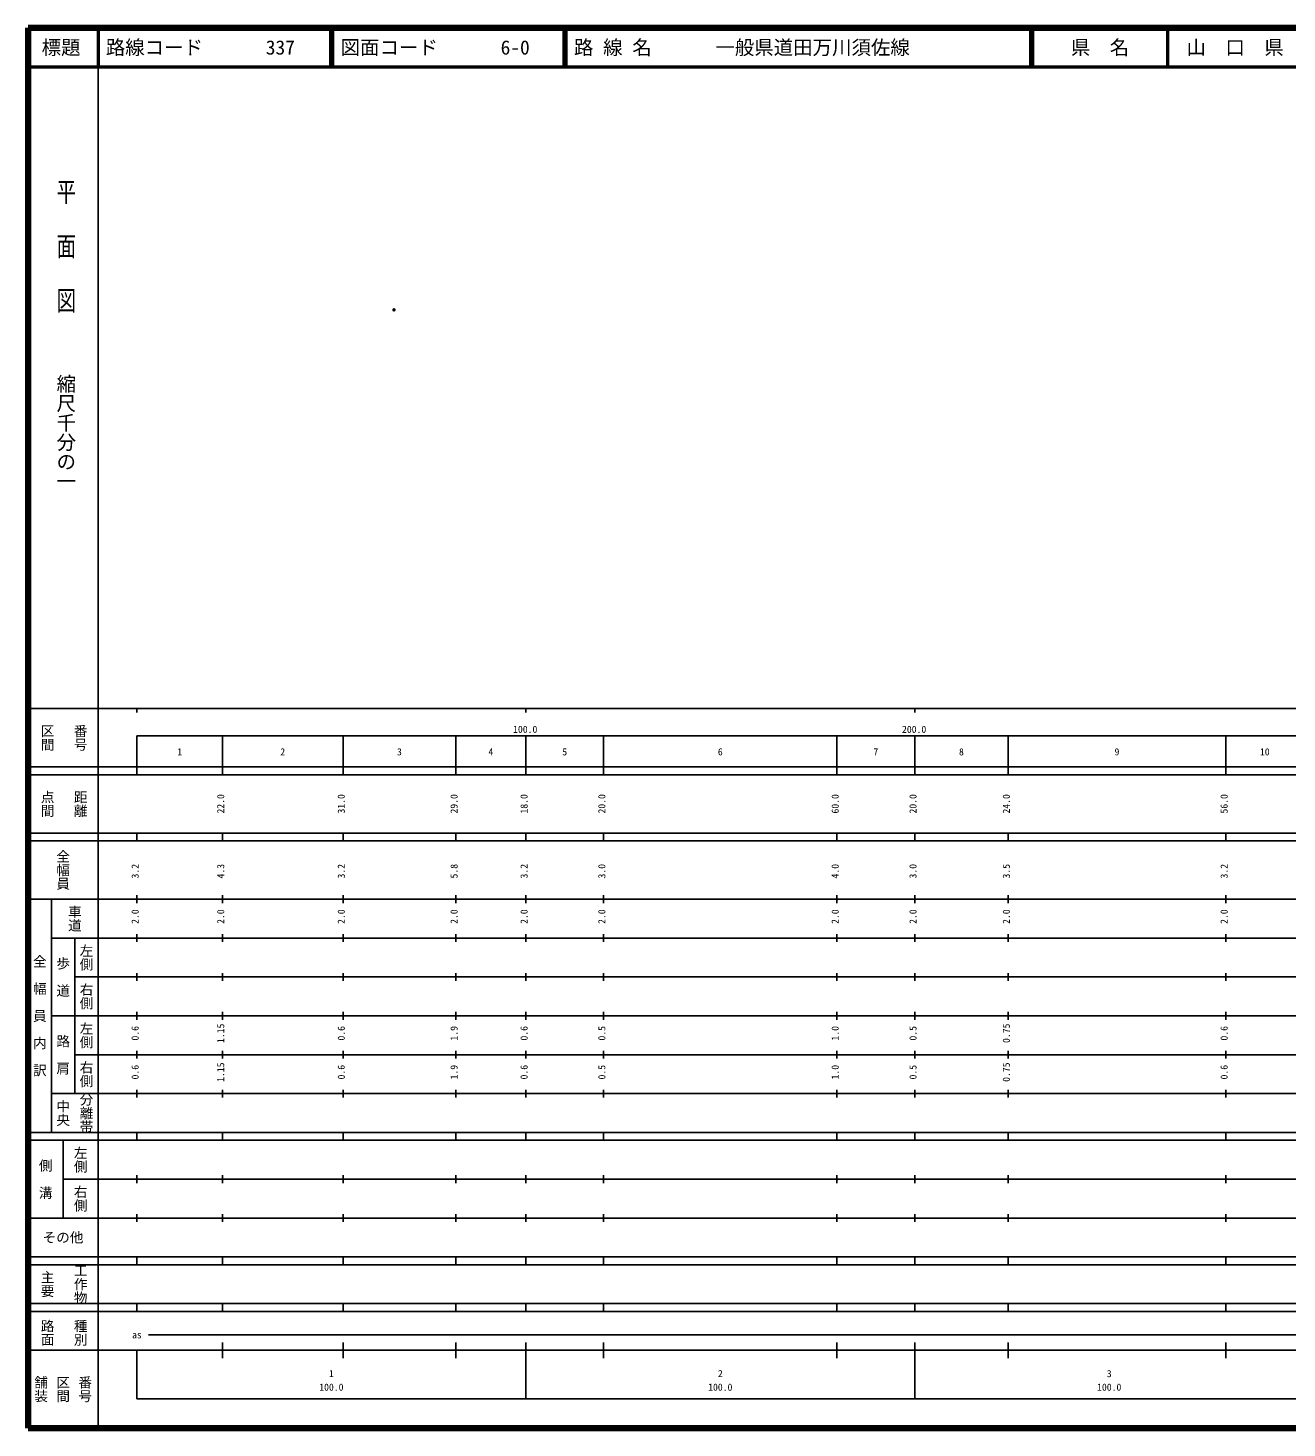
# Model space of a CAD drawing. Units: millimetres on the paper. Extents: x 40 to 680, y 20 to 380.
# Drawn here: x 40 to 363.7, y 20 to 380 of the extents above; entities that cross this region are included whole.
import ezdxf
from ezdxf.enums import TextEntityAlignment as Align

# ---------------------------------------------------------------- set-up
doc = ezdxf.new("R2010")
doc.units = ezdxf.units.MM
doc.header["$PDMODE"] = 32
doc.header["$PDSIZE"] = 0.5
doc.layers.add('M-OTRS', color=6, linetype='Continuous')
doc.layers.add('M-TTL-TXT', color=7, linetype='Continuous')
for name, color, linetype, lineweight in [('M-TTL', 2, 'Continuous', 140), ('M-TTL-BAND', 7, 'Continuous', 25), ('M-TTL-LINE', 7, 'Continuous', 50)]:
    doc.layers.add(name, color=color, linetype=linetype, lineweight=lineweight)
doc.styles.add('@ＭＳ ゴシック', font='')
doc.styles.add('ＭＳ ゴシック', font='')
doc.styles.get('@ＭＳ ゴシック').set_extended_font_data('@MS Gothic')
doc.styles.get('ＭＳ ゴシック').set_extended_font_data('MS Gothic')

msp = doc.modelspace()

# ---------------------------------------------------------------- linework, layer by layer
at = {"layer": 'M-OTRS'}
msp.add_point((134.103, 307.502), dxfattribs=at)
at = {"layer": 'M-TTL'}
for p, q in [((40, 380), (40, 20)), ((680, 380), (40, 380)), ((40, 20), (680, 20))]:
    msp.add_line(p, q, dxfattribs=at)
at = {"layer": 'M-TTL-BAND'}
for p, q in [((58, 370), (58, 20)), ((40, 205), (579, 205)), ((68, 205), (68, 204)), ((168, 205), (168, 204)), ((268, 205), (268, 204)), ((68, 198), (579, 198)), ((68, 198), (68, 188)), ((90, 188), (90, 198)), ((121, 188), (121, 198)), ((150, 188), (150, 198)), ((168, 188), (168, 198)), ((188, 188), (188, 198)), ((248, 188), (248, 198)), ((268, 188), (268, 198)), ((292, 188), (292, 198)), ((348, 188), (348, 198)), ((40, 190), (579, 190)), ((40, 188), (579, 188)), ((40, 173), (579, 173)), ((68, 171), (68, 173)), ((90, 171), (90, 173)), ((121, 171), (121, 173)), ((150, 171), (150, 173)), ((168, 171), (168, 173)), ((188, 171), (188, 173)), ((248, 171), (248, 173)), ((268, 171), (268, 173)), ((292, 171), (292, 173)), ((348, 171), (348, 173)), ((40, 171), (579, 171)), ((40, 156), (579, 156)), ((46, 96), (46, 156)), ((68, 155), (68, 157)), ((90, 155), (90, 157)), ((121, 155), (121, 157)), ((150, 155), (150, 157)), ((168, 155), (168, 157)), ((188, 155), (188, 157)), ((248, 155), (248, 157)), ((268, 155), (268, 157)), ((292, 155), (292, 157)), ((348, 155), (348, 157)), ((46, 146), (579, 146)), ((52, 146), (52, 106)), ((68, 145), (68, 147)), ((90, 145), (90, 147)), ((121, 145), (121, 147)), ((150, 145), (150, 147)), ((168, 145), (168, 147)), ((188, 145), (188, 147)), ((248, 145), (248, 147)), ((268, 145), (268, 147)), ((292, 145), (292, 147)), ((348, 145), (348, 147)), ((68, 135), (68, 137)), ((90, 135), (90, 137)), ((121, 135), (121, 137)), ((150, 135), (150, 137)), ((168, 135), (168, 137)), ((188, 135), (188, 137)), ((248, 135), (248, 137)), ((268, 135), (268, 137)), ((292, 135), (292, 137)), ((348, 135), (348, 137)), ((52, 136), (579, 136)), ((46, 126), (579, 126)), ((68, 125), (68, 127)), ((90, 125), (90, 127)), ((121, 125), (121, 127)), ((150, 125), (150, 127)), ((168, 125), (168, 127)), ((188, 125), (188, 127)), ((248, 125), (248, 127)), ((268, 125), (268, 127)), ((292, 125), (292, 127)), ((348, 125), (348, 127)), ((52, 116), (579, 116)), ((68, 115), (68, 117)), ((90, 115), (90, 117)), ((121, 115), (121, 117)), ((150, 115), (150, 117)), ((168, 115), (168, 117)), ((188, 115), (188, 117)), ((248, 115), (248, 117)), ((268, 115), (268, 117)), ((292, 115), (292, 117)), ((348, 115), (348, 117)), ((46, 106), (579, 106)), ((68, 105), (68, 107)), ((90, 105), (90, 107)), ((121, 105), (121, 107)), ((150, 105), (150, 107)), ((168, 105), (168, 107)), ((188, 105), (188, 107)), ((248, 105), (248, 107)), ((268, 105), (268, 107)), ((292, 105), (292, 107)), ((348, 105), (348, 107)), ((40, 96), (579, 96)), ((40, 94), (579, 94)), ((49, 94), (49, 74)), ((68, 94), (68, 96)), ((90, 94), (90, 96)), ((121, 94), (121, 96)), ((150, 94), (150, 96)), ((168, 94), (168, 96)), ((188, 94), (188, 96)), ((248, 94), (248, 96)), ((268, 94), (268, 96)), ((292, 94), (292, 96)), ((348, 94), (348, 96)), ((49, 84), (579, 84)), ((68, 83), (68, 85)), ((90, 83), (90, 85)), ((121, 83), (121, 85)), ((150, 83), (150, 85)), ((168, 83), (168, 85)), ((188, 83), (188, 85)), ((248, 83), (248, 85)), ((268, 83), (268, 85)), ((292, 83), (292, 85)), ((348, 83), (348, 85)), ((40, 74), (579, 74)), ((68, 73), (68, 75)), ((90, 73), (90, 75)), ((121, 73), (121, 75)), ((150, 73), (150, 75)), ((168, 73), (168, 75)), ((188, 73), (188, 75)), ((248, 73), (248, 75)), ((268, 73), (268, 75)), ((292, 73), (292, 75)), ((348, 73), (348, 75)), ((40, 64), (579, 64)), ((40, 62), (579, 62)), ((68, 62), (68, 64)), ((90, 62), (90, 64)), ((121, 62), (121, 64)), ((150, 62), (150, 64)), ((168, 62), (168, 64)), ((188, 62), (188, 64)), ((248, 62), (248, 64)), ((268, 62), (268, 64)), ((292, 62), (292, 64)), ((348, 62), (348, 64)), ((40, 52), (579, 52)), ((68, 50), (68, 52)), ((90, 50), (90, 52)), ((121, 50), (121, 52)), ((150, 50), (150, 52)), ((168, 50), (168, 52)), ((188, 50), (188, 52)), ((248, 50), (248, 52)), ((268, 50), (268, 52)), ((292, 50), (292, 52)), ((348, 50), (348, 52)), ((40, 50), (579, 50)), ((71, 44), (565, 44)), ((40, 40), (579, 40)), ((68, 40), (68, 27.5)), ((90, 38), (90, 42)), ((121, 38), (121, 42)), ((150, 38), (150, 42)), ((168, 27.5), (168, 42)), ((188, 38), (188, 42)), ((248, 38), (248, 42)), ((268, 27.5), (268, 42)), ((292, 38), (292, 42)), ((348, 38), (348, 42)), ((68, 27.5), (579, 27.5))]:
    msp.add_line(p, q, dxfattribs=at)
at = {"layer": 'M-TTL-LINE'}
for p, q in [((58, 380), (58, 370)), ((117.75, 380), (117.75, 370)), ((118.25, 380), (118.25, 370)), ((177.75, 380), (177.75, 370)), ((178.25, 380), (178.25, 370)), ((297.75, 380), (297.75, 370)), ((298.25, 380), (298.25, 370)), ((333, 380), (333, 370)), ((40, 370), (680, 370))]:
    msp.add_line(p, q, dxfattribs=at)

# ---------------------------------------------------------------- texts
at = {"layer": 'M-TTL-BAND', "style": '@ＭＳ ゴシック', "width": 1.4}
msp.add_text('平  面  図', height=3.666, rotation=270, dxfattribs=at).set_placement((49.777, 306.475), align=Align.MIDDLE_RIGHT)
at = {"layer": 'M-TTL-BAND', "style": '@ＭＳ ゴシック'}
msp.add_text('縮尺千分の一', height=3.666, rotation=270, dxfattribs=at).set_placement((49.777, 261.03), align=Align.MIDDLE_RIGHT)
for s, p in [('区間', (45, 197.5)), ('番号', (53.5, 197.5)), ('点間', (45, 180.5)), ('距離', (53.5, 180.5)), ('全幅員', (49, 163.5)), ('車道', (52, 151)), ('左側', (55, 141)), ('全\u3000幅\u3000員\u3000内\u3000訳', (43, 126)), ('歩\u3000道', (49, 136)), ('右側', (55, 131)), ('左側', (55, 121)), ('路\u3000肩', (49, 116)), ('右側', (55, 111)), ('分離帯', (55, 101)), ('中央', (49, 101)), ('左側', (53.5, 89)), ('側\u3000溝', (44.5, 84)), ('右側', (53.5, 79)), ('工作物', (53.5, 57)), ('主要', (45, 57)), ('路面', (45, 44.5)), ('種別', (53.5, 44.5)), ('舗装', (43.333, 30)), ('区間', (49, 30)), ('番号', (54.667, 30))]:
    msp.add_text(s, height=2.566, rotation=270, dxfattribs=at).set_placement(p, align=Align.MIDDLE_CENTER)
at = {"layer": 'M-TTL-BAND', "style": 'ＭＳ ゴシック'}
for s, p in [('100.0', (167.844, 198.195)), ('200.0', (267.844, 198.195)), ('1', (79, 192.405)), ('2', (105.5, 192.405)), ('3', (135.5, 192.405)), ('4', (159, 192.405)), ('5', (178, 192.405)), ('6', (218, 192.405)), ('7', (258, 192.405)), ('8', (280, 192.405)), ('9', (320, 192.405)), ('10', (358, 192.405)), ('as', (68, 42.5)), ('1', (118, 32.523)), ('2', (218, 32.523)), ('3', (318, 32.523)), ('100.0', (118, 29.033)), ('100.0', (218, 29.033)), ('100.0', (318, 29.033))]:
    msp.add_text(s, height=1.833, dxfattribs=at).set_placement(p, align=Align.BOTTOM_CENTER)
for s, p in [('22.0', (91, 180.5)), ('31.0', (122, 180.5)), ('29.0', (151, 180.5)), ('18.0', (169, 180.5)), ('20.0', (189, 180.5)), ('60.0', (249, 180.5)), ('20.0', (269, 180.5)), ('24.0', (293, 180.5)), ('56.0', (349, 180.5)), ('3.2', (69, 163.174)), ('4.3', (91, 163.174)), ('3.2', (122, 163.174)), ('5.8', (151, 163.174)), ('3.2', (169, 163.174)), ('3.0', (189, 163.174)), ('4.0', (249, 163.174)), ('3.0', (269, 163.174)), ('3.5', (293, 163.174)), ('3.2', (349, 163.174)), ('2.0', (69, 151.5)), ('2.0', (91, 151.5)), ('2.0', (122, 151.5)), ('2.0', (151, 151.5)), ('2.0', (169, 151.5)), ('2.0', (189, 151.5)), ('2.0', (249, 151.5)), ('2.0', (269, 151.5)), ('2.0', (293, 151.5)), ('2.0', (349, 151.5)), ('0.6', (69, 121.5)), ('1.15', (91, 121.5)), ('0.6', (122, 121.5)), ('1.9', (151, 121.5)), ('0.6', (169, 121.5)), ('0.5', (189, 121.5)), ('1.0', (249, 121.5)), ('0.5', (269, 121.5)), ('0.75', (293, 121.5)), ('0.6', (349, 121.5)), ('0.6', (69, 111.5)), ('1.15', (91, 111.5)), ('0.6', (122, 111.5)), ('1.9', (151, 111.5)), ('0.6', (169, 111.5)), ('0.5', (189, 111.5)), ('1.0', (249, 111.5)), ('0.5', (269, 111.5)), ('0.75', (293, 111.5)), ('0.6', (349, 111.5))]:
    msp.add_text(s, height=1.833, rotation=90, dxfattribs=at).set_placement(p, align=Align.BOTTOM_CENTER)
msp.add_text('その他', height=2.566, dxfattribs=at).set_placement((49, 69), align=Align.MIDDLE_CENTER)
at = {"layer": 'M-TTL-TXT', "style": 'ＭＳ ゴシック'}
for s, p in [('標題', (48.5, 375)), ('県\u3000名', (315.625, 375)), ('山\u3000口\u3000県', (350.375, 375))]:
    msp.add_text(s, height=3.666, dxfattribs=at).set_placement(p, align=Align.MIDDLE_CENTER)
for s, p in [('路線コード', (60, 375)), ('337', (101.142, 375)), ('図面コード', (120.38, 375)), ('6-0', (161.521, 375)), ('路 線 名', (180.38, 375)), ('一般県道田万川須佐線', (216.734, 375))]:
    msp.add_text(s, height=3.666, dxfattribs=at).set_placement(p, align=Align.MIDDLE_LEFT)

doc.saveas('drawing.dxf')
